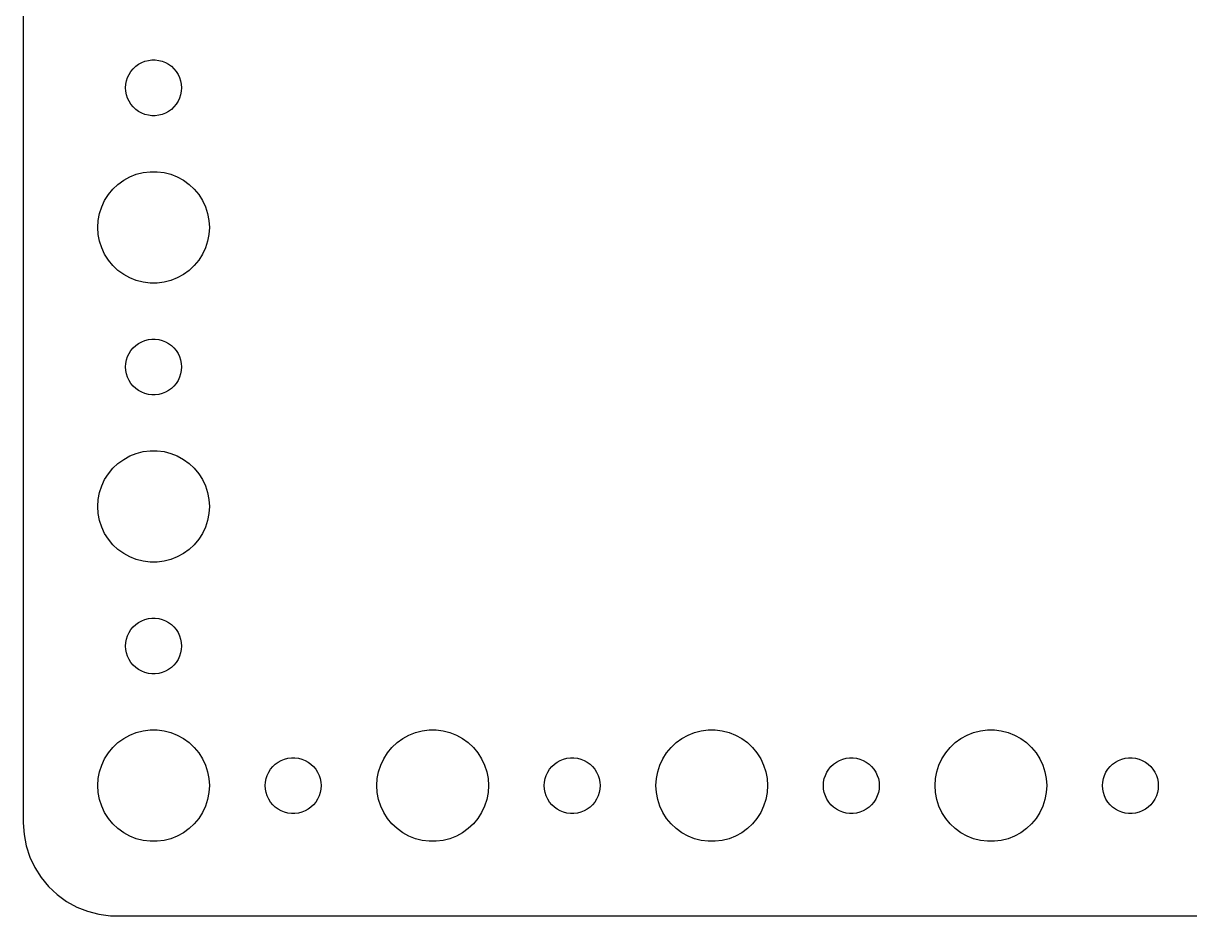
# Model space of a CAD drawing. Header units: metres. Extents: x -134 to 134, y 518 to 1078.
# Drawn here: x -134.5 to -71.8, y 746 to 794 of the extents above; entities that cross this region are included whole.
import ezdxf

# ---------------------------------------------------------------- set-up
doc = ezdxf.new("R2010")
doc.units = ezdxf.units.M

msp = doc.modelspace()

# ---------------------------------------------------------------- linework, layer by layer
for p, q in [((-134.5, 845), (-134.5, 751)), ((-128.456, 791.656), (-128.304, 791.766)), ((-128.304, 791.766), (-128.139, 791.857)), ((-128.139, 791.857), (-127.964, 791.927)), ((-127.964, 791.927), (-127.781, 791.973)), ((-127.781, 791.973), (-127.594, 791.997)), ((-127.594, 791.997), (-127.406, 791.997)), ((-127.406, 791.997), (-127.219, 791.973)), ((-127.219, 791.973), (-127.036, 791.927)), ((-127.036, 791.927), (-126.861, 791.857)), ((-126.861, 791.857), (-126.696, 791.766)), ((-126.696, 791.766), (-126.544, 791.656)), ((-128.895, 791.052), (-128.814, 791.223)), ((-128.814, 791.223), (-128.714, 791.382)), ((-128.714, 791.382), (-128.593, 791.527)), ((-128.593, 791.527), (-128.456, 791.656)), ((-126.544, 791.656), (-126.407, 791.527)), ((-126.407, 791.527), (-126.286, 791.382)), ((-126.286, 791.382), (-126.186, 791.223)), ((-126.186, 791.223), (-126.105, 791.052)), ((-129, 790.5), (-128.988, 790.688)), ((-128.988, 790.312), (-129, 790.5)), ((-128.988, 790.688), (-128.953, 790.873)), ((-128.953, 790.873), (-128.895, 791.052)), ((-126.105, 791.052), (-126.047, 790.873)), ((-126.047, 790.873), (-126.012, 790.688)), ((-126.012, 790.688), (-126, 790.5)), ((-126, 790.5), (-126.012, 790.312)), ((-128.953, 790.127), (-128.988, 790.312)), ((-128.895, 789.948), (-128.953, 790.127)), ((-128.814, 789.777), (-128.895, 789.948)), ((-126.105, 789.948), (-126.186, 789.777)), ((-126.047, 790.127), (-126.105, 789.948)), ((-126.012, 790.312), (-126.047, 790.127)), ((-128.714, 789.618), (-128.814, 789.777)), ((-128.593, 789.473), (-128.714, 789.618)), ((-128.456, 789.344), (-128.593, 789.473)), ((-128.304, 789.234), (-128.456, 789.344)), ((-128.139, 789.143), (-128.304, 789.234)), ((-126.696, 789.234), (-126.861, 789.143)), ((-126.544, 789.344), (-126.696, 789.234)), ((-126.407, 789.473), (-126.544, 789.344)), ((-126.286, 789.618), (-126.407, 789.473)), ((-126.186, 789.777), (-126.286, 789.618)), ((-127.964, 789.073), (-128.139, 789.143)), ((-127.781, 789.027), (-127.964, 789.073)), ((-127.594, 789.003), (-127.781, 789.027)), ((-127.406, 789.003), (-127.594, 789.003)), ((-127.219, 789.027), (-127.406, 789.003)), ((-127.036, 789.073), (-127.219, 789.027)), ((-126.861, 789.143), (-127.036, 789.073)), ((-129.412, 785.312), (-129.107, 785.533)), ((-129.107, 785.533), (-128.777, 785.714)), ((-128.777, 785.714), (-128.427, 785.853)), ((-128.427, 785.853), (-128.062, 785.947)), ((-128.062, 785.947), (-127.688, 785.994)), ((-127.688, 785.994), (-127.312, 785.994)), ((-127.312, 785.994), (-126.938, 785.947)), ((-126.938, 785.947), (-126.573, 785.853)), ((-126.573, 785.853), (-126.223, 785.714)), ((-126.223, 785.714), (-125.893, 785.533)), ((-125.893, 785.533), (-125.588, 785.312)), ((-129.927, 784.763), (-129.687, 785.054)), ((-129.687, 785.054), (-129.412, 785.312)), ((-125.588, 785.312), (-125.313, 785.054)), ((-125.313, 785.054), (-125.073, 784.763)), ((-130.289, 784.104), (-130.129, 784.445)), ((-130.129, 784.445), (-129.927, 784.763)), ((-125.073, 784.763), (-124.871, 784.445)), ((-124.871, 784.445), (-124.711, 784.104)), ((-130.476, 783.376), (-130.406, 783.746)), ((-130.406, 783.746), (-130.289, 784.104)), ((-124.711, 784.104), (-124.594, 783.746)), ((-124.594, 783.746), (-124.524, 783.376)), ((-130.5, 783), (-130.476, 783.376)), ((-130.476, 782.624), (-130.5, 783)), ((-124.524, 783.376), (-124.5, 783)), ((-124.5, 783), (-124.524, 782.624)), ((-130.406, 782.254), (-130.476, 782.624)), ((-124.524, 782.624), (-124.594, 782.254)), ((-130.289, 781.896), (-130.406, 782.254)), ((-130.129, 781.555), (-130.289, 781.896)), ((-124.711, 781.896), (-124.871, 781.555)), ((-124.594, 782.254), (-124.711, 781.896)), ((-129.927, 781.237), (-130.129, 781.555)), ((-129.687, 780.946), (-129.927, 781.237)), ((-125.073, 781.237), (-125.313, 780.946)), ((-124.871, 781.555), (-125.073, 781.237)), ((-129.412, 780.688), (-129.687, 780.946)), ((-129.107, 780.467), (-129.412, 780.688)), ((-128.777, 780.286), (-129.107, 780.467)), ((-125.893, 780.467), (-126.223, 780.286)), ((-125.588, 780.688), (-125.893, 780.467)), ((-125.313, 780.946), (-125.588, 780.688)), ((-128.427, 780.147), (-128.777, 780.286)), ((-128.062, 780.053), (-128.427, 780.147)), ((-127.688, 780.006), (-128.062, 780.053)), ((-127.312, 780.006), (-127.688, 780.006)), ((-126.938, 780.053), (-127.312, 780.006)), ((-126.573, 780.147), (-126.938, 780.053)), ((-126.223, 780.286), (-126.573, 780.147)), ((-128.456, 776.656), (-128.304, 776.766)), ((-128.304, 776.766), (-128.139, 776.857)), ((-128.139, 776.857), (-127.964, 776.927)), ((-127.964, 776.927), (-127.781, 776.973)), ((-127.781, 776.973), (-127.594, 776.997)), ((-127.594, 776.997), (-127.406, 776.997)), ((-127.406, 776.997), (-127.219, 776.973)), ((-127.219, 776.973), (-127.036, 776.927)), ((-127.036, 776.927), (-126.861, 776.857)), ((-126.861, 776.857), (-126.696, 776.766)), ((-126.696, 776.766), (-126.544, 776.656)), ((-128.953, 775.873), (-128.895, 776.052)), ((-128.895, 776.052), (-128.814, 776.223)), ((-128.814, 776.223), (-128.714, 776.382)), ((-128.714, 776.382), (-128.593, 776.527)), ((-128.593, 776.527), (-128.456, 776.656)), ((-126.544, 776.656), (-126.407, 776.527)), ((-126.407, 776.527), (-126.286, 776.382)), ((-126.286, 776.382), (-126.186, 776.223)), ((-126.186, 776.223), (-126.105, 776.052)), ((-126.105, 776.052), (-126.047, 775.873)), ((-129, 775.5), (-128.988, 775.688)), ((-128.988, 775.312), (-129, 775.5)), ((-128.988, 775.688), (-128.953, 775.873)), ((-126.047, 775.873), (-126.012, 775.688)), ((-126.012, 775.688), (-126, 775.5)), ((-126, 775.5), (-126.012, 775.312)), ((-128.953, 775.127), (-128.988, 775.312)), ((-128.895, 774.948), (-128.953, 775.127)), ((-128.814, 774.777), (-128.895, 774.948)), ((-126.105, 774.948), (-126.186, 774.777)), ((-126.047, 775.127), (-126.105, 774.948)), ((-126.012, 775.312), (-126.047, 775.127)), ((-128.714, 774.618), (-128.814, 774.777)), ((-128.593, 774.473), (-128.714, 774.618)), ((-128.456, 774.344), (-128.593, 774.473)), ((-128.304, 774.234), (-128.456, 774.344)), ((-128.139, 774.143), (-128.304, 774.234)), ((-126.696, 774.234), (-126.861, 774.143)), ((-126.544, 774.344), (-126.696, 774.234)), ((-126.407, 774.473), (-126.544, 774.344)), ((-126.286, 774.618), (-126.407, 774.473)), ((-126.186, 774.777), (-126.286, 774.618)), ((-127.964, 774.073), (-128.139, 774.143)), ((-127.781, 774.027), (-127.964, 774.073)), ((-127.594, 774.003), (-127.781, 774.027)), ((-127.406, 774.003), (-127.594, 774.003)), ((-127.219, 774.027), (-127.406, 774.003)), ((-127.036, 774.073), (-127.219, 774.027)), ((-126.861, 774.143), (-127.036, 774.073)), ((-129.412, 770.312), (-129.107, 770.533)), ((-129.107, 770.533), (-128.777, 770.714)), ((-128.777, 770.714), (-128.427, 770.853)), ((-128.427, 770.853), (-128.062, 770.947)), ((-128.062, 770.947), (-127.688, 770.994)), ((-127.688, 770.994), (-127.312, 770.994)), ((-127.312, 770.994), (-126.938, 770.947)), ((-126.938, 770.947), (-126.573, 770.853)), ((-126.573, 770.853), (-126.223, 770.714)), ((-126.223, 770.714), (-125.893, 770.533)), ((-125.893, 770.533), (-125.588, 770.312)), ((-129.927, 769.763), (-129.687, 770.054)), ((-129.687, 770.054), (-129.412, 770.312)), ((-125.588, 770.312), (-125.313, 770.054)), ((-125.313, 770.054), (-125.073, 769.763)), ((-130.289, 769.104), (-130.129, 769.445)), ((-130.129, 769.445), (-129.927, 769.763)), ((-125.073, 769.763), (-124.871, 769.445)), ((-124.871, 769.445), (-124.711, 769.104)), ((-130.476, 768.376), (-130.406, 768.746)), ((-130.406, 768.746), (-130.289, 769.104)), ((-124.711, 769.104), (-124.594, 768.746)), ((-124.594, 768.746), (-124.524, 768.376)), ((-130.5, 768), (-130.476, 768.376)), ((-130.476, 767.624), (-130.5, 768)), ((-124.524, 768.376), (-124.5, 768)), ((-124.5, 768), (-124.524, 767.624)), ((-130.406, 767.254), (-130.476, 767.624)), ((-124.524, 767.624), (-124.594, 767.254)), ((-130.289, 766.896), (-130.406, 767.254)), ((-130.129, 766.555), (-130.289, 766.896)), ((-124.711, 766.896), (-124.871, 766.555)), ((-124.594, 767.254), (-124.711, 766.896)), ((-129.927, 766.237), (-130.129, 766.555)), ((-129.687, 765.946), (-129.927, 766.237)), ((-125.073, 766.237), (-125.313, 765.946)), ((-124.871, 766.555), (-125.073, 766.237)), ((-129.412, 765.688), (-129.687, 765.946)), ((-129.107, 765.467), (-129.412, 765.688)), ((-128.777, 765.286), (-129.107, 765.467)), ((-125.893, 765.467), (-126.223, 765.286)), ((-125.588, 765.688), (-125.893, 765.467)), ((-125.313, 765.946), (-125.588, 765.688)), ((-128.427, 765.147), (-128.777, 765.286)), ((-128.062, 765.053), (-128.427, 765.147)), ((-127.688, 765.006), (-128.062, 765.053)), ((-127.312, 765.006), (-127.688, 765.006)), ((-126.938, 765.053), (-127.312, 765.006)), ((-126.573, 765.147), (-126.938, 765.053)), ((-126.223, 765.286), (-126.573, 765.147)), ((-128.593, 761.527), (-128.456, 761.656)), ((-128.456, 761.656), (-128.304, 761.766)), ((-128.304, 761.766), (-128.139, 761.857)), ((-128.139, 761.857), (-127.964, 761.927)), ((-127.964, 761.927), (-127.781, 761.973)), ((-127.781, 761.973), (-127.594, 761.997)), ((-127.594, 761.997), (-127.406, 761.997)), ((-127.406, 761.997), (-127.219, 761.973)), ((-127.219, 761.973), (-127.036, 761.927)), ((-127.036, 761.927), (-126.861, 761.857)), ((-126.861, 761.857), (-126.696, 761.766)), ((-126.696, 761.766), (-126.544, 761.656)), ((-126.544, 761.656), (-126.407, 761.527)), ((-128.953, 760.873), (-128.895, 761.052)), ((-128.895, 761.052), (-128.814, 761.223)), ((-128.814, 761.223), (-128.714, 761.382)), ((-128.714, 761.382), (-128.593, 761.527)), ((-126.407, 761.527), (-126.286, 761.382)), ((-126.286, 761.382), (-126.186, 761.223)), ((-126.186, 761.223), (-126.105, 761.052)), ((-126.105, 761.052), (-126.047, 760.873)), ((-129, 760.5), (-128.988, 760.688)), ((-128.988, 760.312), (-129, 760.5)), ((-128.988, 760.688), (-128.953, 760.873)), ((-126.047, 760.873), (-126.012, 760.688)), ((-126.012, 760.688), (-126, 760.5)), ((-126, 760.5), (-126.012, 760.312)), ((-128.953, 760.127), (-128.988, 760.312)), ((-128.895, 759.948), (-128.953, 760.127)), ((-128.814, 759.777), (-128.895, 759.948)), ((-128.714, 759.618), (-128.814, 759.777)), ((-126.186, 759.777), (-126.286, 759.618)), ((-126.105, 759.948), (-126.186, 759.777)), ((-126.047, 760.127), (-126.105, 759.948)), ((-126.012, 760.312), (-126.047, 760.127)), ((-128.593, 759.473), (-128.714, 759.618)), ((-128.456, 759.344), (-128.593, 759.473)), ((-128.304, 759.234), (-128.456, 759.344)), ((-128.139, 759.143), (-128.304, 759.234)), ((-127.964, 759.073), (-128.139, 759.143)), ((-126.861, 759.143), (-127.036, 759.073)), ((-126.696, 759.234), (-126.861, 759.143)), ((-126.544, 759.344), (-126.696, 759.234)), ((-126.407, 759.473), (-126.544, 759.344)), ((-126.286, 759.618), (-126.407, 759.473)), ((-127.781, 759.027), (-127.964, 759.073)), ((-127.594, 759.003), (-127.781, 759.027)), ((-127.406, 759.003), (-127.594, 759.003)), ((-127.219, 759.027), (-127.406, 759.003)), ((-127.036, 759.073), (-127.219, 759.027)), ((-128.062, 755.947), (-127.688, 755.994)), ((-127.688, 755.994), (-127.312, 755.994)), ((-127.312, 755.994), (-126.938, 755.947)), ((-113.062, 755.947), (-112.688, 755.994)), ((-112.688, 755.994), (-112.312, 755.994)), ((-112.312, 755.994), (-111.938, 755.947)), ((-98.0621, 755.947), (-97.6884, 755.994)), ((-97.6884, 755.994), (-97.3116, 755.994)), ((-97.3116, 755.994), (-96.9379, 755.947)), ((-83.0621, 755.947), (-82.6884, 755.994)), ((-82.6884, 755.994), (-82.3116, 755.994)), ((-82.3116, 755.994), (-81.9379, 755.947)), ((-129.412, 755.312), (-129.107, 755.533)), ((-129.107, 755.533), (-128.777, 755.714)), ((-128.777, 755.714), (-128.427, 755.853)), ((-128.427, 755.853), (-128.062, 755.947)), ((-126.938, 755.947), (-126.573, 755.853)), ((-126.573, 755.853), (-126.223, 755.714)), ((-126.223, 755.714), (-125.893, 755.533)), ((-125.893, 755.533), (-125.588, 755.312)), ((-114.412, 755.312), (-114.107, 755.533)), ((-114.107, 755.533), (-113.777, 755.714)), ((-113.777, 755.714), (-113.427, 755.853)), ((-113.427, 755.853), (-113.062, 755.947)), ((-111.938, 755.947), (-111.573, 755.853)), ((-111.573, 755.853), (-111.223, 755.714)), ((-111.223, 755.714), (-110.893, 755.533)), ((-110.893, 755.533), (-110.588, 755.312)), ((-99.4123, 755.312), (-99.1075, 755.533)), ((-99.1075, 755.533), (-98.7773, 755.714)), ((-98.7773, 755.714), (-98.427, 755.853)), ((-98.427, 755.853), (-98.0621, 755.947)), ((-96.9379, 755.947), (-96.573, 755.853)), ((-96.573, 755.853), (-96.2227, 755.714)), ((-96.2227, 755.714), (-95.8925, 755.533)), ((-95.8925, 755.533), (-95.5877, 755.312)), ((-84.4123, 755.312), (-84.1075, 755.533)), ((-84.1075, 755.533), (-83.7773, 755.714)), ((-83.7773, 755.714), (-83.427, 755.853)), ((-83.427, 755.853), (-83.0621, 755.947)), ((-81.9379, 755.947), (-81.573, 755.853)), ((-81.573, 755.853), (-81.2227, 755.714)), ((-81.2227, 755.714), (-80.8925, 755.533)), ((-80.8925, 755.533), (-80.5877, 755.312)), ((-130.129, 754.445), (-129.927, 754.763)), ((-129.927, 754.763), (-129.687, 755.054)), ((-129.687, 755.054), (-129.412, 755.312)), ((-125.588, 755.312), (-125.313, 755.054)), ((-125.313, 755.054), (-125.073, 754.763)), ((-125.073, 754.763), (-124.871, 754.445)), ((-115.129, 754.445), (-114.927, 754.763)), ((-114.927, 754.763), (-114.687, 755.054)), ((-114.687, 755.054), (-114.412, 755.312)), ((-110.588, 755.312), (-110.313, 755.054)), ((-110.313, 755.054), (-110.073, 754.763)), ((-110.073, 754.763), (-109.871, 754.445)), ((-100.129, 754.445), (-99.927, 754.763)), ((-99.927, 754.763), (-99.6869, 755.054)), ((-99.6869, 755.054), (-99.4123, 755.312)), ((-95.5877, 755.312), (-95.3131, 755.054)), ((-95.3131, 755.054), (-95.073, 754.763)), ((-95.073, 754.763), (-94.8711, 754.445)), ((-85.1289, 754.445), (-84.927, 754.763)), ((-84.927, 754.763), (-84.6869, 755.054)), ((-84.6869, 755.054), (-84.4123, 755.312)), ((-80.5877, 755.312), (-80.3131, 755.054)), ((-80.3131, 755.054), (-80.073, 754.763)), ((-80.073, 754.763), (-79.8711, 754.445)), ((-130.406, 753.746), (-130.289, 754.104)), ((-130.289, 754.104), (-130.129, 754.445)), ((-124.871, 754.445), (-124.711, 754.104)), ((-124.711, 754.104), (-124.594, 753.746)), ((-121.093, 754.027), (-120.956, 754.156)), ((-120.956, 754.156), (-120.804, 754.266)), ((-120.804, 754.266), (-120.639, 754.357)), ((-120.639, 754.357), (-120.464, 754.427)), ((-120.464, 754.427), (-120.281, 754.473)), ((-120.281, 754.473), (-120.094, 754.497)), ((-120.094, 754.497), (-119.906, 754.497)), ((-119.906, 754.497), (-119.719, 754.473)), ((-119.719, 754.473), (-119.536, 754.427)), ((-119.536, 754.427), (-119.361, 754.357)), ((-119.361, 754.357), (-119.196, 754.266)), ((-119.196, 754.266), (-119.044, 754.156)), ((-119.044, 754.156), (-118.907, 754.027)), ((-115.406, 753.746), (-115.289, 754.104)), ((-115.289, 754.104), (-115.129, 754.445)), ((-109.871, 754.445), (-109.711, 754.104)), ((-109.711, 754.104), (-109.594, 753.746)), ((-106.093, 754.027), (-105.956, 754.156)), ((-105.956, 754.156), (-105.804, 754.266)), ((-105.804, 754.266), (-105.639, 754.357)), ((-105.639, 754.357), (-105.464, 754.427)), ((-105.464, 754.427), (-105.281, 754.473)), ((-105.281, 754.473), (-105.094, 754.497)), ((-105.094, 754.497), (-104.906, 754.497)), ((-104.906, 754.497), (-104.719, 754.473)), ((-104.719, 754.473), (-104.536, 754.427)), ((-104.536, 754.427), (-104.361, 754.357)), ((-104.361, 754.357), (-104.196, 754.266)), ((-104.196, 754.266), (-104.044, 754.156)), ((-104.044, 754.156), (-103.907, 754.027)), ((-100.406, 753.746), (-100.289, 754.104)), ((-100.289, 754.104), (-100.129, 754.445)), ((-94.8711, 754.445), (-94.7107, 754.104)), ((-94.7107, 754.104), (-94.5943, 753.746)), ((-91.0934, 754.027), (-90.9561, 754.156)), ((-90.9561, 754.156), (-90.8037, 754.266)), ((-90.8037, 754.266), (-90.6387, 754.357)), ((-90.6387, 754.357), (-90.4635, 754.427)), ((-90.4635, 754.427), (-90.2811, 754.473)), ((-90.2811, 754.473), (-90.0942, 754.497)), ((-90.0942, 754.497), (-89.9058, 754.497)), ((-89.9058, 754.497), (-89.7189, 754.473)), ((-89.7189, 754.473), (-89.5365, 754.427)), ((-89.5365, 754.427), (-89.3613, 754.357)), ((-89.3613, 754.357), (-89.1963, 754.266)), ((-89.1963, 754.266), (-89.0439, 754.156)), ((-89.0439, 754.156), (-88.9065, 754.027)), ((-85.4057, 753.746), (-85.2893, 754.104)), ((-85.2893, 754.104), (-85.1289, 754.445)), ((-79.8711, 754.445), (-79.7107, 754.104)), ((-79.7107, 754.104), (-79.5943, 753.746)), ((-76.0934, 754.027), (-75.9561, 754.156)), ((-75.9561, 754.156), (-75.8037, 754.266)), ((-75.8037, 754.266), (-75.6387, 754.357)), ((-75.6387, 754.357), (-75.4635, 754.427)), ((-75.4635, 754.427), (-75.2811, 754.473)), ((-75.2811, 754.473), (-75.0942, 754.497)), ((-75.0942, 754.497), (-74.9058, 754.497)), ((-74.9058, 754.497), (-74.7189, 754.473)), ((-74.7189, 754.473), (-74.5365, 754.427)), ((-74.5365, 754.427), (-74.3613, 754.357)), ((-74.3613, 754.357), (-74.1963, 754.266)), ((-74.1963, 754.266), (-74.0439, 754.156)), ((-74.0439, 754.156), (-73.9065, 754.027)), ((-130.476, 753.376), (-130.406, 753.746)), ((-124.594, 753.746), (-124.524, 753.376)), ((-121.453, 753.373), (-121.395, 753.552)), ((-121.395, 753.552), (-121.314, 753.723)), ((-121.314, 753.723), (-121.214, 753.882)), ((-121.214, 753.882), (-121.093, 754.027)), ((-118.907, 754.027), (-118.786, 753.882)), ((-118.786, 753.882), (-118.686, 753.723)), ((-118.686, 753.723), (-118.605, 753.552)), ((-118.605, 753.552), (-118.547, 753.373)), ((-115.476, 753.376), (-115.406, 753.746)), ((-109.594, 753.746), (-109.524, 753.376)), ((-106.453, 753.373), (-106.395, 753.552)), ((-106.395, 753.552), (-106.314, 753.723)), ((-106.314, 753.723), (-106.214, 753.882)), ((-106.214, 753.882), (-106.093, 754.027)), ((-103.907, 754.027), (-103.786, 753.882)), ((-103.786, 753.882), (-103.686, 753.723)), ((-103.686, 753.723), (-103.605, 753.552)), ((-103.605, 753.552), (-103.547, 753.373)), ((-100.476, 753.376), (-100.406, 753.746)), ((-94.5943, 753.746), (-94.5237, 753.376)), ((-91.4529, 753.373), (-91.3947, 753.552)), ((-91.3947, 753.552), (-91.3145, 753.723)), ((-91.3145, 753.723), (-91.2135, 753.882)), ((-91.2135, 753.882), (-91.0934, 754.027)), ((-88.9065, 754.027), (-88.7865, 753.882)), ((-88.7865, 753.882), (-88.6855, 753.723)), ((-88.6855, 753.723), (-88.6053, 753.552)), ((-88.6053, 753.552), (-88.5471, 753.373)), ((-85.4763, 753.376), (-85.4057, 753.746)), ((-79.5943, 753.746), (-79.5237, 753.376)), ((-76.4529, 753.373), (-76.3947, 753.552)), ((-76.3947, 753.552), (-76.3145, 753.723)), ((-76.3145, 753.723), (-76.2135, 753.882)), ((-76.2135, 753.882), (-76.0934, 754.027)), ((-73.9065, 754.027), (-73.7865, 753.882)), ((-73.7865, 753.882), (-73.6855, 753.723)), ((-73.6855, 753.723), (-73.6053, 753.552)), ((-73.6053, 753.552), (-73.5471, 753.373)), ((-130.5, 753), (-130.476, 753.376)), ((-130.476, 752.624), (-130.5, 753)), ((-124.524, 753.376), (-124.5, 753)), ((-124.5, 753), (-124.524, 752.624)), ((-121.5, 753), (-121.488, 753.188)), ((-121.488, 752.812), (-121.5, 753)), ((-121.488, 753.188), (-121.453, 753.373)), ((-118.547, 753.373), (-118.512, 753.188)), ((-118.512, 753.188), (-118.5, 753)), ((-118.5, 753), (-118.512, 752.812)), ((-115.5, 753), (-115.476, 753.376)), ((-115.476, 752.624), (-115.5, 753)), ((-109.524, 753.376), (-109.5, 753)), ((-109.5, 753), (-109.524, 752.624)), ((-106.5, 753), (-106.488, 753.188)), ((-106.488, 752.812), (-106.5, 753)), ((-106.488, 753.188), (-106.453, 753.373)), ((-103.547, 753.373), (-103.512, 753.188)), ((-103.512, 753.188), (-103.5, 753)), ((-103.5, 753), (-103.512, 752.812)), ((-100.5, 753), (-100.476, 753.376)), ((-100.476, 752.624), (-100.5, 753)), ((-94.5237, 753.376), (-94.5, 753)), ((-94.5, 753), (-94.5237, 752.624)), ((-91.5, 753), (-91.4882, 753.188)), ((-91.4882, 752.812), (-91.5, 753)), ((-91.4882, 753.188), (-91.4529, 753.373)), ((-88.5471, 753.373), (-88.5118, 753.188)), ((-88.5118, 753.188), (-88.5, 753)), ((-88.5, 753), (-88.5118, 752.812)), ((-85.5, 753), (-85.4763, 753.376)), ((-85.4763, 752.624), (-85.5, 753)), ((-79.5237, 753.376), (-79.5, 753)), ((-79.5, 753), (-79.5237, 752.624)), ((-76.5, 753), (-76.4882, 753.188)), ((-76.4882, 752.812), (-76.5, 753)), ((-76.4882, 753.188), (-76.4529, 753.373)), ((-73.5471, 753.373), (-73.5118, 753.188)), ((-73.5118, 753.188), (-73.5, 753)), ((-73.5, 753), (-73.5118, 752.812)), ((-130.406, 752.254), (-130.476, 752.624)), ((-130.289, 751.896), (-130.406, 752.254)), ((-124.594, 752.254), (-124.711, 751.896)), ((-124.524, 752.624), (-124.594, 752.254)), ((-121.453, 752.627), (-121.488, 752.812)), ((-121.395, 752.448), (-121.453, 752.627)), ((-121.314, 752.277), (-121.395, 752.448)), ((-121.214, 752.118), (-121.314, 752.277)), ((-118.686, 752.277), (-118.786, 752.118)), ((-118.605, 752.448), (-118.686, 752.277)), ((-118.547, 752.627), (-118.605, 752.448)), ((-118.512, 752.812), (-118.547, 752.627)), ((-115.406, 752.254), (-115.476, 752.624)), ((-115.289, 751.896), (-115.406, 752.254)), ((-109.594, 752.254), (-109.711, 751.896)), ((-109.524, 752.624), (-109.594, 752.254)), ((-106.453, 752.627), (-106.488, 752.812)), ((-106.395, 752.448), (-106.453, 752.627)), ((-106.314, 752.277), (-106.395, 752.448)), ((-106.214, 752.118), (-106.314, 752.277)), ((-103.686, 752.277), (-103.786, 752.118)), ((-103.605, 752.448), (-103.686, 752.277)), ((-103.547, 752.627), (-103.605, 752.448)), ((-103.512, 752.812), (-103.547, 752.627)), ((-100.406, 752.254), (-100.476, 752.624)), ((-100.289, 751.896), (-100.406, 752.254)), ((-94.5943, 752.254), (-94.7107, 751.896)), ((-94.5237, 752.624), (-94.5943, 752.254)), ((-91.4529, 752.627), (-91.4882, 752.812)), ((-91.3947, 752.448), (-91.4529, 752.627)), ((-91.3145, 752.277), (-91.3947, 752.448)), ((-91.2135, 752.118), (-91.3145, 752.277)), ((-88.6855, 752.277), (-88.7865, 752.118)), ((-88.6053, 752.448), (-88.6855, 752.277)), ((-88.5471, 752.627), (-88.6053, 752.448)), ((-88.5118, 752.812), (-88.5471, 752.627)), ((-85.4057, 752.254), (-85.4763, 752.624)), ((-85.2893, 751.896), (-85.4057, 752.254)), ((-79.5943, 752.254), (-79.7107, 751.896)), ((-79.5237, 752.624), (-79.5943, 752.254)), ((-76.4529, 752.627), (-76.4882, 752.812)), ((-76.3947, 752.448), (-76.4529, 752.627)), ((-76.3145, 752.277), (-76.3947, 752.448)), ((-76.2135, 752.118), (-76.3145, 752.277)), ((-73.6855, 752.277), (-73.7865, 752.118)), ((-73.6053, 752.448), (-73.6855, 752.277)), ((-73.5471, 752.627), (-73.6053, 752.448)), ((-73.5118, 752.812), (-73.5471, 752.627)), ((-130.129, 751.555), (-130.289, 751.896)), ((-124.711, 751.896), (-124.871, 751.555)), ((-121.093, 751.973), (-121.214, 752.118)), ((-120.956, 751.844), (-121.093, 751.973)), ((-120.804, 751.734), (-120.956, 751.844)), ((-120.639, 751.643), (-120.804, 751.734)), ((-120.464, 751.573), (-120.639, 751.643)), ((-119.361, 751.643), (-119.536, 751.573)), ((-119.196, 751.734), (-119.361, 751.643)), ((-119.044, 751.844), (-119.196, 751.734)), ((-118.907, 751.973), (-119.044, 751.844)), ((-118.786, 752.118), (-118.907, 751.973)), ((-115.129, 751.555), (-115.289, 751.896)), ((-109.711, 751.896), (-109.871, 751.555)), ((-106.093, 751.973), (-106.214, 752.118)), ((-105.956, 751.844), (-106.093, 751.973)), ((-105.804, 751.734), (-105.956, 751.844)), ((-105.639, 751.643), (-105.804, 751.734)), ((-105.464, 751.573), (-105.639, 751.643)), ((-104.361, 751.643), (-104.536, 751.573)), ((-104.196, 751.734), (-104.361, 751.643)), ((-104.044, 751.844), (-104.196, 751.734)), ((-103.907, 751.973), (-104.044, 751.844)), ((-103.786, 752.118), (-103.907, 751.973)), ((-100.129, 751.555), (-100.289, 751.896)), ((-94.7107, 751.896), (-94.8711, 751.555)), ((-91.0934, 751.973), (-91.2135, 752.118)), ((-90.9561, 751.844), (-91.0934, 751.973)), ((-90.8037, 751.734), (-90.9561, 751.844)), ((-90.6387, 751.643), (-90.8037, 751.734)), ((-90.4635, 751.573), (-90.6387, 751.643)), ((-89.3613, 751.643), (-89.5365, 751.573)), ((-89.1963, 751.734), (-89.3613, 751.643)), ((-89.0439, 751.844), (-89.1963, 751.734)), ((-88.9065, 751.973), (-89.0439, 751.844)), ((-88.7865, 752.118), (-88.9065, 751.973)), ((-85.1289, 751.555), (-85.2893, 751.896)), ((-79.7107, 751.896), (-79.8711, 751.555)), ((-76.0934, 751.973), (-76.2135, 752.118)), ((-75.9561, 751.844), (-76.0934, 751.973)), ((-75.8037, 751.734), (-75.9561, 751.844)), ((-75.6387, 751.643), (-75.8037, 751.734)), ((-75.4635, 751.573), (-75.6387, 751.643)), ((-74.3613, 751.643), (-74.5365, 751.573)), ((-74.1963, 751.734), (-74.3613, 751.643)), ((-74.0439, 751.844), (-74.1963, 751.734)), ((-73.9065, 751.973), (-74.0439, 751.844)), ((-73.7865, 752.118), (-73.9065, 751.973)), ((-134.5, 751), (-134.461, 750.373)), ((-129.927, 751.237), (-130.129, 751.555)), ((-129.687, 750.946), (-129.927, 751.237)), ((-125.073, 751.237), (-125.313, 750.946)), ((-124.871, 751.555), (-125.073, 751.237)), ((-120.281, 751.527), (-120.464, 751.573)), ((-120.094, 751.503), (-120.281, 751.527)), ((-119.906, 751.503), (-120.094, 751.503)), ((-119.719, 751.527), (-119.906, 751.503)), ((-119.536, 751.573), (-119.719, 751.527)), ((-114.927, 751.237), (-115.129, 751.555)), ((-114.687, 750.946), (-114.927, 751.237)), ((-110.073, 751.237), (-110.313, 750.946)), ((-109.871, 751.555), (-110.073, 751.237)), ((-105.281, 751.527), (-105.464, 751.573)), ((-105.094, 751.503), (-105.281, 751.527)), ((-104.906, 751.503), (-105.094, 751.503)), ((-104.719, 751.527), (-104.906, 751.503)), ((-104.536, 751.573), (-104.719, 751.527)), ((-99.927, 751.237), (-100.129, 751.555)), ((-99.6869, 750.946), (-99.927, 751.237)), ((-95.073, 751.237), (-95.3131, 750.946)), ((-94.8711, 751.555), (-95.073, 751.237)), ((-90.2811, 751.527), (-90.4635, 751.573)), ((-90.0942, 751.503), (-90.2811, 751.527)), ((-89.9058, 751.503), (-90.0942, 751.503)), ((-89.7189, 751.527), (-89.9058, 751.503)), ((-89.5365, 751.573), (-89.7189, 751.527)), ((-84.927, 751.237), (-85.1289, 751.555)), ((-84.6869, 750.946), (-84.927, 751.237)), ((-80.073, 751.237), (-80.3131, 750.946)), ((-79.8711, 751.555), (-80.073, 751.237)), ((-75.2811, 751.527), (-75.4635, 751.573)), ((-75.0942, 751.503), (-75.2811, 751.527)), ((-74.9058, 751.503), (-75.0942, 751.503)), ((-74.7189, 751.527), (-74.9058, 751.503)), ((-74.5365, 751.573), (-74.7189, 751.527)), ((-134.461, 750.373), (-134.343, 749.757)), ((-129.412, 750.688), (-129.687, 750.946)), ((-129.107, 750.467), (-129.412, 750.688)), ((-128.777, 750.286), (-129.107, 750.467)), ((-125.893, 750.467), (-126.223, 750.286)), ((-125.588, 750.688), (-125.893, 750.467)), ((-125.313, 750.946), (-125.588, 750.688)), ((-114.412, 750.688), (-114.687, 750.946)), ((-114.107, 750.467), (-114.412, 750.688)), ((-113.777, 750.286), (-114.107, 750.467)), ((-110.893, 750.467), (-111.223, 750.286)), ((-110.588, 750.688), (-110.893, 750.467)), ((-110.313, 750.946), (-110.588, 750.688)), ((-99.4123, 750.688), (-99.6869, 750.946)), ((-99.1075, 750.467), (-99.4123, 750.688)), ((-98.7773, 750.286), (-99.1075, 750.467)), ((-95.8925, 750.467), (-96.2227, 750.286)), ((-95.5877, 750.688), (-95.8925, 750.467)), ((-95.3131, 750.946), (-95.5877, 750.688)), ((-84.4123, 750.688), (-84.6869, 750.946)), ((-84.1075, 750.467), (-84.4123, 750.688)), ((-83.7773, 750.286), (-84.1075, 750.467)), ((-80.8925, 750.467), (-81.2227, 750.286)), ((-80.5877, 750.688), (-80.8925, 750.467)), ((-80.3131, 750.946), (-80.5877, 750.688)), ((-134.343, 749.757), (-134.149, 749.159)), ((-128.427, 750.147), (-128.777, 750.286)), ((-128.062, 750.053), (-128.427, 750.147)), ((-127.688, 750.006), (-128.062, 750.053)), ((-127.312, 750.006), (-127.688, 750.006)), ((-126.938, 750.053), (-127.312, 750.006)), ((-126.573, 750.147), (-126.938, 750.053)), ((-126.223, 750.286), (-126.573, 750.147)), ((-113.427, 750.147), (-113.777, 750.286)), ((-113.062, 750.053), (-113.427, 750.147)), ((-112.688, 750.006), (-113.062, 750.053)), ((-112.312, 750.006), (-112.688, 750.006)), ((-111.938, 750.053), (-112.312, 750.006)), ((-111.573, 750.147), (-111.938, 750.053)), ((-111.223, 750.286), (-111.573, 750.147)), ((-98.427, 750.147), (-98.7773, 750.286)), ((-98.0621, 750.053), (-98.427, 750.147)), ((-97.6884, 750.006), (-98.0621, 750.053)), ((-97.3116, 750.006), (-97.6884, 750.006)), ((-96.9379, 750.053), (-97.3116, 750.006)), ((-96.573, 750.147), (-96.9379, 750.053)), ((-96.2227, 750.286), (-96.573, 750.147)), ((-83.427, 750.147), (-83.7773, 750.286)), ((-83.0621, 750.053), (-83.427, 750.147)), ((-82.6884, 750.006), (-83.0621, 750.053)), ((-82.3116, 750.006), (-82.6884, 750.006)), ((-81.9379, 750.053), (-82.3116, 750.006)), ((-81.573, 750.147), (-81.9379, 750.053)), ((-81.2227, 750.286), (-81.573, 750.147)), ((-134.149, 749.159), (-133.882, 748.591)), ((-133.882, 748.591), (-133.545, 748.061)), ((-133.545, 748.061), (-133.145, 747.577)), ((-133.145, 747.577), (-132.687, 747.147)), ((-132.687, 747.147), (-132.179, 746.778)), ((-132.179, 746.778), (-131.629, 746.476)), ((-131.629, 746.476), (-131.045, 746.245)), ((-131.045, 746.245), (-130.437, 746.089)), ((-130.437, 746.089), (-129.814, 746.01)), ((-129.814, 746.01), (129.814, 746.01))]:
    msp.add_line(p, q)

doc.saveas('drawing.dxf')
